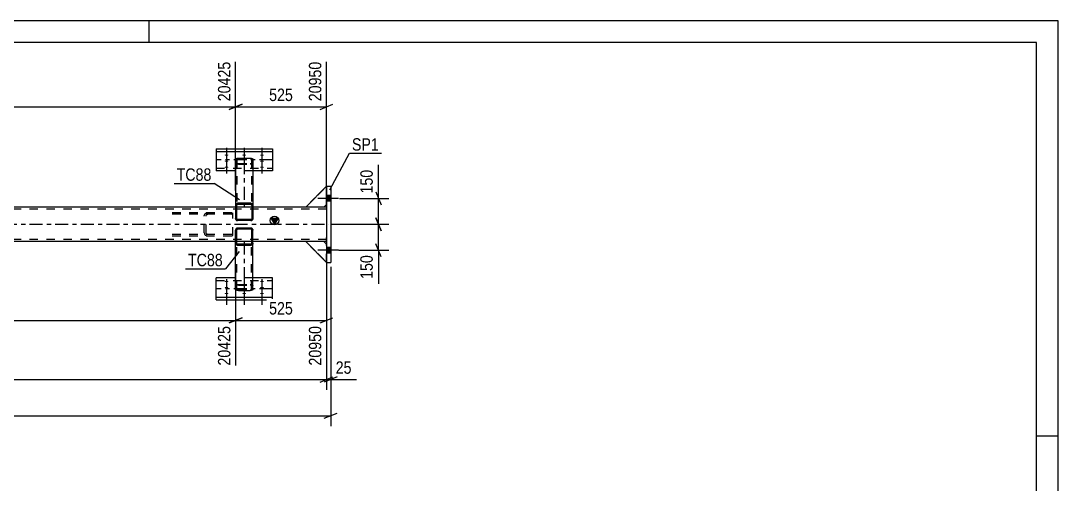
# Model space of a CAD drawing. Header units: millimetres. Extents: x -178 to 1011, y -683 to 158.
# Drawn here: x 771.4 to 1011, y 50.9 to 157.9 of the extents above; entities that cross this region are included whole.
import ezdxf

# ---------------------------------------------------------------- set-up
doc = ezdxf.new("R2010")
doc.units = ezdxf.units.MM
doc.linetypes.add('DXK_LINE_DOT2', pattern=[3.9198, 1.9599, -1.9599])
doc.linetypes.add('DXK_LINE_DOT3', pattern=[5.9187, 2.979, -0.9799, 0.9799, -0.9799])
doc.styles.add('Arial Narrow', font='ARIALN.TTF', dxfattribs={"height": 0.2})

# ---------------------------------------------------------------- blocks, each defined once
blk = doc.blocks.new('Unknown-389678143-1162')
at = {"color": 5, "linetype": 'Continuous'}
for p, q in [((1011.04, 157.93), (-177.96, 157.93)), ((801.04, 152.93), (801.04, 157.93)), ((1011.04, -683.07), (1011.04, 157.93)), ((1006.04, 152.93), (-172.96, 152.93)), ((1006.04, -678.07), (1006.04, 152.93)), ((1011.04, 61.93), (1006.04, 61.93))]:
    blk.add_line(p, q, dxfattribs=at)
blk = doc.blocks.new('Bolt-389678143-3805 - 3668')
at = {"linetype": 'Continuous'}
for points in [[(818.93, 127.04), (819.02, 127.04), (819.11, 127.03), (819.19, 127.01), (819.25, 126.99), (819.31, 126.97), (819.35, 126.94), (819.36, 126.91), (819.36, 126.88), (819.35, 126.85), (819.31, 126.82), (819.25, 126.79), (819.19, 126.77), (819.11, 126.76), (819.02, 126.75), (818.93, 126.74), (818.84, 126.75), (818.75, 126.76), (818.67, 126.77), (818.6, 126.79), (818.55, 126.82), (818.51, 126.85), (818.49, 126.88), (818.49, 126.91), (818.51, 126.94), (818.55, 126.97), (818.6, 126.99), (818.67, 127.01), (818.75, 127.03), (818.84, 127.04)], [(823.03, 127.04), (823.12, 127.04), (823.21, 127.03), (823.29, 127.01), (823.35, 126.99), (823.41, 126.97), (823.45, 126.94), (823.46, 126.91), (823.46, 126.88), (823.45, 126.85), (823.41, 126.82), (823.35, 126.79), (823.29, 126.77), (823.21, 126.76), (823.12, 126.75), (823.03, 126.74), (822.94, 126.75), (822.85, 126.76), (822.77, 126.77), (822.7, 126.79), (822.65, 126.82), (822.61, 126.85), (822.59, 126.88), (822.59, 126.91), (822.61, 126.94), (822.65, 126.97), (822.7, 126.99), (822.77, 127.01), (822.85, 127.03), (822.94, 127.04)], [(827.13, 127.04), (827.22, 127.04), (827.31, 127.03), (827.39, 127.01), (827.45, 126.99), (827.51, 126.97), (827.55, 126.94), (827.56, 126.91), (827.56, 126.88), (827.55, 126.85), (827.51, 126.82), (827.45, 126.79), (827.39, 126.77), (827.31, 126.76), (827.22, 126.75), (827.13, 126.74), (827.04, 126.75), (826.95, 126.76), (826.87, 126.77), (826.8, 126.79), (826.75, 126.82), (826.71, 126.85), (826.69, 126.88), (826.69, 126.91), (826.71, 126.94), (826.75, 126.97), (826.8, 126.99), (826.87, 127.01), (826.95, 127.03), (827.04, 127.04)], [(818.93, 125.64), (819.02, 125.64), (819.11, 125.63), (819.19, 125.61), (819.25, 125.59), (819.31, 125.57), (819.35, 125.54), (819.36, 125.51), (819.36, 125.48), (819.35, 125.44), (819.31, 125.42), (819.25, 125.39), (819.19, 125.37), (819.11, 125.35), (819.02, 125.34), (818.93, 125.34), (818.84, 125.34), (818.75, 125.35), (818.67, 125.37), (818.6, 125.39), (818.55, 125.42), (818.51, 125.44), (818.49, 125.48), (818.49, 125.51), (818.51, 125.54), (818.55, 125.57), (818.6, 125.59), (818.67, 125.61), (818.75, 125.63), (818.84, 125.64)], [(827.13, 125.64), (827.22, 125.64), (827.31, 125.63), (827.39, 125.61), (827.45, 125.59), (827.51, 125.57), (827.55, 125.54), (827.56, 125.51), (827.56, 125.48), (827.55, 125.44), (827.51, 125.42), (827.45, 125.39), (827.39, 125.37), (827.31, 125.35), (827.22, 125.34), (827.13, 125.34), (827.04, 125.34), (826.95, 125.35), (826.87, 125.37), (826.8, 125.39), (826.75, 125.42), (826.71, 125.44), (826.69, 125.48), (826.69, 125.51), (826.71, 125.54), (826.75, 125.57), (826.8, 125.59), (826.87, 125.61), (826.95, 125.63), (827.04, 125.64)], [(818.93, 124.24), (819.02, 124.24), (819.11, 124.23), (819.19, 124.21), (819.25, 124.19), (819.31, 124.16), (819.35, 124.14), (819.36, 124.1), (819.36, 124.07), (819.35, 124.04), (819.31, 124.01), (819.25, 123.99), (819.19, 123.97), (819.11, 123.95), (819.02, 123.94), (818.93, 123.94), (818.84, 123.94), (818.75, 123.95), (818.67, 123.97), (818.6, 123.99), (818.55, 124.01), (818.51, 124.04), (818.49, 124.07), (818.49, 124.1), (818.51, 124.14), (818.55, 124.16), (818.6, 124.19), (818.67, 124.21), (818.75, 124.23), (818.84, 124.24)], [(827.13, 124.24), (827.22, 124.24), (827.31, 124.23), (827.39, 124.21), (827.45, 124.19), (827.51, 124.16), (827.55, 124.14), (827.56, 124.1), (827.56, 124.07), (827.55, 124.04), (827.51, 124.01), (827.45, 123.99), (827.39, 123.97), (827.31, 123.95), (827.22, 123.94), (827.13, 123.94), (827.04, 123.94), (826.95, 123.95), (826.87, 123.97), (826.8, 123.99), (826.75, 124.01), (826.71, 124.04), (826.69, 124.07), (826.69, 124.1), (826.71, 124.14), (826.75, 124.16), (826.8, 124.19), (826.87, 124.21), (826.95, 124.23), (827.04, 124.24)]]:
    blk.add_hatch(color=1, dxfattribs=at).paths.add_polyline_path(points)
at = {"color": 1, "linetype": 'Continuous'}
for p, q in [((818.93, 128.58), (818.93, 125.46)), ((818.93, 127.18), (818.93, 124.06)), ((823.03, 128.58), (823.03, 125.46)), ((827.13, 128.58), (827.13, 125.46)), ((827.13, 127.18), (827.13, 124.06)), ((818.93, 125.78), (818.93, 122.66)), ((827.13, 125.78), (827.13, 122.66))]:
    blk.add_line(p, q, dxfattribs=at)
at = {"color": 1, "linetype": 'DXK_LINE_DOT2'}
blk.add_line((823.03, 125.78), (823.03, 122.66), dxfattribs=at)
blk = doc.blocks.new('Part-389678143-3697 - 3668')
at = {"color": 7, "linetype": 'DXK_LINE_DOT2'}
for p, q in [((841.43, 106.9), (837.23, 106.9)), ((837.23, 106.9), (842.03, 102.1)), ((842.03, 106.3), (841.43, 106.9)), ((842.03, 102.1), (842.03, 106.3))]:
    blk.add_line(p, q, dxfattribs=at)
at = {"color": 7, "linetype": 'DXK_LINE_DOT3'}
for p, q in [((842.03, 106.9), (837.23, 106.9)), ((837.23, 106.9), (842.03, 102.1))]:
    blk.add_line(p, q, dxfattribs=at)
blk = doc.blocks.new('Part-389678143-3700 - 3668')
at = {"color": 2, "linetype": 'Continuous'}
for p, q in [((841.43, 106.9), (837.23, 106.9)), ((837.23, 106.9), (842.03, 102.1)), ((842.03, 106.3), (841.43, 106.9))]:
    blk.add_line(p, q, dxfattribs=at)
at = {"color": 7, "linetype": 'DXK_LINE_DOT3'}
for p, q in [((842.03, 106.9), (837.23, 106.9)), ((837.23, 106.9), (842.03, 102.1))]:
    blk.add_line(p, q, dxfattribs=at)
at = {"color": 7, "linetype": 'DXK_LINE_DOT2'}
blk.add_line((842.03, 102.1), (842.03, 106.3), dxfattribs=at)
blk = doc.blocks.new('Part-389678143-3756 - 3668')
at = {"color": 2, "linetype": 'Continuous'}
for p, q in [((816.53, 128.32), (829.53, 128.32)), ((816.53, 128.32), (816.53, 123.27)), ((816.53, 127.71), (829.53, 127.71)), ((829.53, 128.32), (829.53, 123.27)), ((821.03, 123.27), (816.53, 123.27)), ((829.53, 123.27), (825.03, 123.27))]:
    blk.add_line(p, q, dxfattribs=at)
at = {"color": 7, "linetype": 'DXK_LINE_DOT3'}
blk.add_line((829.53, 125.79), (816.53, 125.79), dxfattribs=at)
at = {"color": 7, "linetype": 'DXK_LINE_DOT2'}
for p, q in [((816.53, 123.87), (829.53, 123.87)), ((825.03, 123.27), (821.03, 123.27))]:
    blk.add_line(p, q, dxfattribs=at)
blk = doc.blocks.new('Part-389678143-3703 - 3668')
at = {"color": 7, "linetype": 'DXK_LINE_DOT2'}
for p, q in [((841.43, 106.9), (837.23, 106.9)), ((837.23, 106.9), (842.03, 102.1)), ((842.03, 106.3), (841.43, 106.9)), ((842.03, 102.1), (842.03, 106.3))]:
    blk.add_line(p, q, dxfattribs=at)
at = {"color": 7, "linetype": 'DXK_LINE_DOT3'}
for p, q in [((842.03, 106.9), (837.23, 106.9)), ((837.23, 106.9), (842.03, 102.1))]:
    blk.add_line(p, q, dxfattribs=at)
blk = doc.blocks.new('Part-389678143-3706 - 3668')
at = {"color": 7, "linetype": 'DXK_LINE_DOT2'}
for p, q in [((837.23, 114.9), (842.03, 119.7)), ((842.03, 119.7), (842.03, 115.5)), ((842.03, 115.5), (841.43, 114.9)), ((841.43, 114.9), (837.23, 114.9))]:
    blk.add_line(p, q, dxfattribs=at)
at = {"color": 7, "linetype": 'DXK_LINE_DOT3'}
for p, q in [((837.23, 114.9), (842.03, 119.7)), ((842.03, 114.9), (837.23, 114.9))]:
    blk.add_line(p, q, dxfattribs=at)
blk = doc.blocks.new('Part-389678143-3709 - 3668')
at = {"color": 2, "linetype": 'Continuous'}
for p, q in [((837.23, 114.9), (842.03, 119.7)), ((842.03, 115.5), (841.43, 114.9)), ((841.43, 114.9), (837.23, 114.9))]:
    blk.add_line(p, q, dxfattribs=at)
at = {"color": 7, "linetype": 'DXK_LINE_DOT3'}
for p, q in [((837.23, 114.9), (842.03, 119.7)), ((842.03, 114.9), (837.23, 114.9))]:
    blk.add_line(p, q, dxfattribs=at)
at = {"color": 7, "linetype": 'DXK_LINE_DOT2'}
blk.add_line((842.03, 115.5), (842.03, 119.7), dxfattribs=at)
blk = doc.blocks.new('Part-389678143-3732 - 3668')
at = {"color": 7, "linetype": 'DXK_LINE_DOT2'}
for p, q in [((837.23, 114.9), (842.03, 119.7)), ((842.03, 119.7), (842.03, 115.5)), ((842.03, 115.5), (841.43, 114.9)), ((841.43, 114.9), (837.23, 114.9))]:
    blk.add_line(p, q, dxfattribs=at)
at = {"color": 7, "linetype": 'DXK_LINE_DOT3'}
for p, q in [((837.23, 114.9), (842.03, 119.7)), ((842.03, 114.9), (837.23, 114.9))]:
    blk.add_line(p, q, dxfattribs=at)
blk = doc.blocks.new('Part-389678143-41331 - 3668')
at = {"color": 2, "linetype": 'Continuous'}
for p, q in [((821.06, 109.74), (821.03, 109.56)), ((821.03, 106.52), (821.03, 109.56)), ((821.17, 109.9), (821.06, 109.74)), ((821.32, 110), (821.17, 109.9)), ((821.29, 109.65), (821.27, 109.56)), ((821.27, 109.56), (821.27, 106.52)), ((821.34, 109.73), (821.29, 109.65)), ((821.51, 110.04), (821.32, 110)), ((821.42, 109.78), (821.34, 109.73)), ((821.51, 109.8), (821.42, 109.78)), ((824.55, 110.04), (821.51, 110.04)), ((824.55, 109.8), (821.51, 109.8)), ((824.73, 110), (824.55, 110.04)), ((824.64, 109.78), (824.55, 109.8)), ((824.72, 109.73), (824.64, 109.78)), ((824.77, 109.65), (824.72, 109.73)), ((824.89, 109.9), (824.73, 110)), ((824.79, 109.56), (824.77, 109.65)), ((824.79, 106.52), (824.79, 109.56)), ((824.99, 109.74), (824.89, 109.9)), ((825.03, 109.56), (824.99, 109.74)), ((825.03, 106.52), (825.03, 109.56)), ((821.06, 106.34), (821.03, 106.52)), ((821.17, 106.18), (821.06, 106.34)), ((821.32, 106.08), (821.17, 106.18)), ((821.27, 106.52), (821.29, 106.43)), ((821.29, 106.43), (821.34, 106.35)), ((821.51, 106.04), (821.32, 106.08)), ((821.34, 106.35), (821.42, 106.3)), ((821.42, 106.3), (821.51, 106.28)), ((824.55, 106.28), (821.51, 106.28)), ((824.55, 106.04), (821.51, 106.04)), ((824.55, 106.28), (824.64, 106.3)), ((824.73, 106.08), (824.55, 106.04)), ((824.64, 106.3), (824.72, 106.35)), ((824.72, 106.35), (824.77, 106.43)), ((824.89, 106.18), (824.73, 106.08)), ((824.77, 106.43), (824.79, 106.52)), ((824.99, 106.34), (824.89, 106.18)), ((825.03, 106.52), (824.99, 106.34))]:
    blk.add_line(p, q, dxfattribs=at)
at = {"color": 7, "linetype": 'DXK_LINE_DOT2'}
for p, q in [((821.03, 109.56), (821.06, 109.74)), ((821.32, 110), (821.51, 110.04)), ((824.55, 110.04), (824.73, 110)), ((824.99, 109.74), (825.03, 109.56)), ((821.27, 106.9), (821.03, 106.9)), ((825.03, 106.9), (824.79, 106.9))]:
    blk.add_line(p, q, dxfattribs=at)
for centre, start, end in [((821.51, 109.56), 112.5, 157.5), ((824.55, 109.56), 22.5, 67.5)]:
    blk.add_arc(centre, 0.48, start, end, dxfattribs=at)
blk = doc.blocks.new('Part-389678143-3887 - 3668')
at = {"color": 2, "linetype": 'Continuous'}
for p, q in [((842.03, 119.7), (842.03, 102.1)), ((842.03, 119.7), (843.03, 119.7)), ((843.03, 119.7), (843.03, 102.1)), ((842.03, 102.1), (843.03, 102.1))]:
    blk.add_line(p, q, dxfattribs=at)
at = {"color": 7, "linetype": 'DXK_LINE_DOT3'}
blk.add_line((842.53, 110.9), (842.53, 110.9), dxfattribs=at)
blk = doc.blocks.new('Bolt-389678143-3838 - 3668')
at = {"linetype": 'Continuous'}
for points in [[(842.03, 117.56), (842.03, 116.24), (843.03, 116.24), (843.03, 117.56)], [(842.03, 117.56), (842.03, 116.24), (843.03, 116.24), (843.03, 117.56)], [(842.03, 105.56), (842.03, 104.24), (843.03, 104.24), (843.03, 105.56)], [(842.03, 105.56), (842.03, 104.24), (843.03, 104.24), (843.03, 105.56)]]:
    blk.add_hatch(color=1, dxfattribs=at).paths.add_polyline_path(points)
at = {"color": 1, "linetype": 'Continuous'}
for p, q in [((843.03, 117.56), (842.03, 117.56)), ((843.03, 117.56), (842.03, 117.56)), ((844.79, 116.9), (840.03, 116.9)), ((844.79, 116.9), (840.03, 116.9)), ((843.03, 116.24), (842.03, 116.24)), ((843.03, 116.24), (842.03, 116.24)), ((843.03, 105.56), (842.03, 105.56)), ((843.03, 105.56), (842.03, 105.56)), ((844.79, 104.9), (840.03, 104.9)), ((844.79, 104.9), (840.03, 104.9)), ((843.03, 104.24), (842.03, 104.24)), ((843.03, 104.24), (842.03, 104.24))]:
    blk.add_line(p, q, dxfattribs=at)
blk = doc.blocks.new('Part-389678143-3861 - 3668')
at = {"color": 2, "linetype": 'Continuous'}
for p, q in [((821.03, 125.96), (821.08, 126.04)), ((821.03, 125.96), (821.03, 115.27)), ((821.08, 126.04), (821.21, 126.11)), ((821.21, 126.11), (821.42, 126.16)), ((821.42, 126.16), (821.67, 126.17)), ((821.67, 126.17), (824.39, 126.17)), ((824.39, 126.17), (824.63, 126.16)), ((824.63, 126.16), (824.84, 126.11)), ((824.84, 126.11), (824.98, 126.04)), ((824.98, 126.04), (825.03, 125.96)), ((825.03, 125.96), (825.03, 115.27)), ((824.79, 114.9), (821.27, 114.9))]:
    blk.add_line(p, q, dxfattribs=at)
at = {"color": 7, "linetype": 'DXK_LINE_DOT2'}
for p, q in [((821.08, 124.94), (821.03, 125.03)), ((821.21, 124.87), (821.08, 124.94)), ((821.42, 124.82), (821.21, 124.87)), ((821.37, 126), (821.35, 125.96)), ((821.35, 125.96), (821.35, 114.9)), ((821.35, 125.03), (821.37, 124.98)), ((821.44, 126.03), (821.37, 126)), ((821.37, 124.98), (821.44, 124.95)), ((821.67, 124.81), (821.42, 124.82)), ((821.54, 126.06), (821.44, 126.03)), ((821.44, 124.95), (821.54, 124.92)), ((821.67, 126.07), (821.54, 126.06)), ((821.54, 124.92), (821.67, 124.92)), ((821.67, 126.07), (824.39, 126.07)), ((821.67, 124.92), (824.39, 124.92)), ((821.67, 124.81), (824.39, 124.81)), ((824.51, 126.06), (824.39, 126.07)), ((824.39, 124.92), (824.51, 124.92)), ((824.63, 124.82), (824.39, 124.81)), ((824.61, 126.03), (824.51, 126.06)), ((824.51, 124.92), (824.61, 124.95)), ((824.68, 126), (824.61, 126.03)), ((824.61, 124.95), (824.63, 124.96)), ((824.63, 124.96), (824.68, 124.98)), ((824.84, 124.87), (824.63, 124.82)), ((824.71, 125.96), (824.68, 126)), ((824.68, 124.98), (824.71, 125.03)), ((824.71, 125.96), (824.71, 114.9)), ((824.98, 124.94), (824.84, 124.87)), ((825.03, 125.03), (824.98, 124.94)), ((821.03, 115.27), (821.03, 114.9)), ((825.03, 114.9), (825.03, 115.27)), ((821.27, 114.9), (821.03, 114.9)), ((824.79, 114.9), (825.03, 114.9))]:
    blk.add_line(p, q, dxfattribs=at)
at = {"color": 7, "linetype": 'DXK_LINE_DOT3'}
blk.add_line((823.03, 125.49), (823.03, 114.9), dxfattribs=at)
blk = doc.blocks.new('Part-389678143-3890 - 3668')
at = {"color": 7, "linetype": 'DXK_LINE_DOT2'}
for p, q in [((820.13, 113.54), (806.4, 113.54)), ((820.13, 113.22), (806.4, 113.22)), ((813.83, 113.14), (813.76, 112.9)), ((813.76, 108.9), (813.76, 112.9)), ((814.2, 112.9), (814.23, 113.02)), ((814.2, 108.9), (814.2, 112.9)), ((814.64, 113.54), (814.3, 113.49)), ((814.47, 113.19), (814.64, 113.22)), ((820.13, 113.54), (820.39, 113.5)), ((820.13, 113.22), (820.3, 113.19)), ((820.3, 113.19), (820.39, 113.15)), ((820.39, 108.3), (820.39, 113.5)), ((820.13, 108.58), (806.4, 108.58)), ((806.4, 108.26), (820.13, 108.26)), ((813.76, 108.9), (813.83, 108.65)), ((814.23, 108.78), (814.2, 108.9)), ((814.3, 108.31), (814.64, 108.26)), ((814.64, 108.58), (814.47, 108.6)), ((820.3, 108.6), (820.13, 108.58)), ((820.13, 108.26), (820.39, 108.3)), ((820.39, 108.65), (820.3, 108.6))]:
    blk.add_line(p, q, dxfattribs=at)
at = {"color": 7, "linetype": 'DXK_LINE_DOT3'}
blk.add_line((809.15, 110.9), (817.39, 110.9), dxfattribs=at)
at = {"color": 7, "linetype": 'DXK_LINE_DOT2'}
for centre, radius, start, end in [((814.51, 112.71), 0.802, 104.5547, 147.5896), ((814.57, 112.81), 0.401, 104.5547, 147.5896), ((814.51, 109.08), 0.802, 212.4104, 255.4453), ((814.57, 108.99), 0.401, 212.4104, 255.4453)]:
    blk.add_arc(centre, radius, start, end, dxfattribs=at)
blk = doc.blocks.new('Part-389678143-3911 - 3668')
at = {"color": 7, "linetype": 'DXK_LINE_DOT2'}
for p, q in [((821.03, 106.52), (821.03, 106.9)), ((821.27, 106.9), (821.03, 106.9)), ((821.35, 95.84), (821.35, 106.9)), ((821.35, 106.9), (821.37, 106.9)), ((824.71, 95.84), (824.71, 106.9)), ((825.03, 106.9), (824.71, 106.9)), ((825.03, 106.52), (825.03, 106.9)), ((821.03, 96.77), (821.08, 96.86)), ((821.08, 96.86), (821.21, 96.93)), ((821.21, 96.93), (821.42, 96.97)), ((821.37, 96.81), (821.35, 96.77)), ((821.44, 96.85), (821.37, 96.81)), ((821.42, 96.97), (821.67, 96.99)), ((821.54, 96.87), (821.44, 96.85)), ((821.67, 96.88), (821.54, 96.87)), ((821.67, 96.99), (824.39, 96.99)), ((821.67, 96.88), (824.39, 96.88)), ((824.39, 96.99), (824.63, 96.97)), ((824.51, 96.87), (824.39, 96.88)), ((824.61, 96.85), (824.51, 96.87)), ((824.61, 96.85), (824.63, 96.84)), ((824.63, 96.97), (824.84, 96.93)), ((824.63, 96.84), (824.68, 96.81)), ((824.71, 96.77), (824.68, 96.81)), ((824.84, 96.93), (824.98, 96.86)), ((824.98, 96.86), (825.03, 96.77)), ((821.35, 95.84), (821.37, 95.8)), ((821.37, 95.8), (821.44, 95.76)), ((821.44, 95.76), (821.54, 95.74)), ((821.54, 95.74), (821.67, 95.73)), ((821.67, 95.73), (824.39, 95.73)), ((824.39, 95.73), (824.51, 95.74)), ((824.51, 95.74), (824.61, 95.76)), ((824.61, 95.76), (824.68, 95.8)), ((824.68, 95.8), (824.71, 95.84))]:
    blk.add_line(p, q, dxfattribs=at)
at = {"color": 2, "linetype": 'Continuous'}
for p, q in [((821.03, 95.84), (821.03, 106.52)), ((824.79, 106.9), (821.27, 106.9)), ((825.03, 95.84), (825.03, 106.52)), ((821.08, 95.76), (821.03, 95.84)), ((821.21, 95.69), (821.08, 95.76)), ((821.42, 95.64), (821.21, 95.69)), ((821.67, 95.62), (821.42, 95.64)), ((821.67, 95.62), (824.39, 95.62)), ((824.63, 95.64), (824.39, 95.62)), ((824.84, 95.69), (824.63, 95.64)), ((824.98, 95.76), (824.84, 95.69)), ((825.03, 95.84), (824.98, 95.76))]:
    blk.add_line(p, q, dxfattribs=at)
at = {"color": 7, "linetype": 'DXK_LINE_DOT3'}
blk.add_line((823.03, 106.9), (823.03, 96.31), dxfattribs=at)
blk = doc.blocks.new('Part-389678143-3976 - 3668')
at = {"linetype": 'Continuous'}
blk.add_hatch(color=2, dxfattribs=at).paths.add_polyline_path([(830.03, 110.9), (829.23, 112.3), (830.83, 112.3)])
at = {"color": 7, "linetype": 'DXK_LINE_DOT2'}
for p, q in [((842.03, 114.42), (4.03, 114.42)), ((825.03, 114.9), (821.03, 114.9)), ((841.43, 114.9), (837.23, 114.9)), ((842.03, 114.9), (842.03, 113.94)), ((842.03, 114.9), (842.03, 114.62)), ((842.03, 106.9), (842.03, 107.86)), ((842.03, 107.38), (4.03, 107.38)), ((825.03, 106.9), (821.03, 106.9)), ((841.43, 106.9), (837.23, 106.9))]:
    blk.add_line(p, q, dxfattribs=at)
at = {"color": 2, "linetype": 'Continuous'}
for p, q in [((821.03, 114.9), (645.03, 114.9)), ((837.23, 114.9), (825.03, 114.9)), ((842.03, 114.9), (841.43, 114.9)), ((842.03, 113.94), (842.03, 107.86)), ((830.03, 110.9), (829.23, 112.3)), ((829.23, 112.3), (830.83, 112.3)), ((830.83, 112.3), (830.03, 110.9)), ((821.03, 106.9), (645.03, 106.9)), ((837.23, 106.9), (825.03, 106.9)), ((842.03, 106.9), (841.43, 106.9))]:
    blk.add_line(p, q, dxfattribs=at)
at = {"color": 7, "linetype": 'DXK_LINE_DOT3'}
blk.add_line((4.03, 110.9), (842.03, 110.9), dxfattribs=at)
at = {"color": 2, "linetype": 'Continuous'}
blk.add_circle((830.03, 111.8), 1, dxfattribs=at)
blk = doc.blocks.new('Part-389678143-4015 - 3668')
at = {"color": 2, "linetype": 'Continuous'}
for p, q in [((816.53, 93.48), (816.53, 98.53)), ((821.03, 98.53), (816.53, 98.53)), ((829.53, 98.53), (825.03, 98.53)), ((829.53, 93.48), (829.53, 98.53)), ((816.53, 94.08), (829.53, 94.08)), ((816.53, 93.48), (829.53, 93.48))]:
    blk.add_line(p, q, dxfattribs=at)
at = {"color": 7, "linetype": 'DXK_LINE_DOT2'}
for p, q in [((825.03, 98.53), (821.03, 98.53)), ((816.53, 97.93), (829.53, 97.93))]:
    blk.add_line(p, q, dxfattribs=at)
at = {"color": 7, "linetype": 'DXK_LINE_DOT3'}
blk.add_line((829.53, 96.01), (816.53, 96.01), dxfattribs=at)
blk = doc.blocks.new('Bolt-389678143-4016 - 3668')
at = {"linetype": 'Continuous'}
for points in [[(818.93, 97.56), (818.84, 97.56), (818.75, 97.57), (818.67, 97.59), (818.6, 97.61), (818.55, 97.63), (818.51, 97.66), (818.49, 97.69), (818.49, 97.72), (818.51, 97.76), (818.55, 97.78), (818.6, 97.81), (818.67, 97.83), (818.75, 97.85), (818.84, 97.86), (818.93, 97.86), (819.02, 97.86), (819.11, 97.85), (819.19, 97.83), (819.25, 97.81), (819.31, 97.78), (819.35, 97.76), (819.36, 97.72), (819.36, 97.69), (819.35, 97.66), (819.31, 97.63), (819.25, 97.61), (819.19, 97.59), (819.11, 97.57), (819.02, 97.56)], [(818.93, 96.16), (818.84, 96.16), (818.75, 96.17), (818.67, 96.18), (818.6, 96.21), (818.55, 96.23), (818.51, 96.26), (818.49, 96.29), (818.49, 96.32), (818.51, 96.35), (818.55, 96.38), (818.6, 96.41), (818.67, 96.43), (818.75, 96.44), (818.84, 96.45), (818.93, 96.46), (819.02, 96.45), (819.11, 96.44), (819.19, 96.43), (819.25, 96.41), (819.31, 96.38), (819.35, 96.35), (819.36, 96.32), (819.36, 96.29), (819.35, 96.26), (819.31, 96.23), (819.25, 96.21), (819.19, 96.18), (819.11, 96.17), (819.02, 96.16)], [(827.13, 97.56), (827.04, 97.56), (826.95, 97.57), (826.87, 97.59), (826.8, 97.61), (826.75, 97.63), (826.71, 97.66), (826.69, 97.69), (826.69, 97.72), (826.71, 97.76), (826.75, 97.78), (826.8, 97.81), (826.87, 97.83), (826.95, 97.85), (827.04, 97.86), (827.13, 97.86), (827.22, 97.86), (827.31, 97.85), (827.39, 97.83), (827.45, 97.81), (827.51, 97.78), (827.55, 97.76), (827.56, 97.72), (827.56, 97.69), (827.55, 97.66), (827.51, 97.63), (827.45, 97.61), (827.39, 97.59), (827.31, 97.57), (827.22, 97.56)], [(827.13, 96.16), (827.04, 96.16), (826.95, 96.17), (826.87, 96.18), (826.8, 96.21), (826.75, 96.23), (826.71, 96.26), (826.69, 96.29), (826.69, 96.32), (826.71, 96.35), (826.75, 96.38), (826.8, 96.41), (826.87, 96.43), (826.95, 96.44), (827.04, 96.45), (827.13, 96.46), (827.22, 96.45), (827.31, 96.44), (827.39, 96.43), (827.45, 96.41), (827.51, 96.38), (827.55, 96.35), (827.56, 96.32), (827.56, 96.29), (827.55, 96.26), (827.51, 96.23), (827.45, 96.21), (827.39, 96.18), (827.31, 96.17), (827.22, 96.16)], [(818.93, 94.75), (818.84, 94.76), (818.75, 94.77), (818.67, 94.78), (818.6, 94.8), (818.55, 94.83), (818.51, 94.86), (818.49, 94.89), (818.49, 94.92), (818.51, 94.95), (818.55, 94.98), (818.6, 95), (818.67, 95.03), (818.75, 95.04), (818.84, 95.05), (818.93, 95.05), (819.02, 95.05), (819.11, 95.04), (819.19, 95.03), (819.25, 95), (819.31, 94.98), (819.35, 94.95), (819.36, 94.92), (819.36, 94.89), (819.35, 94.86), (819.31, 94.83), (819.25, 94.8), (819.19, 94.78), (819.11, 94.77), (819.02, 94.76)], [(823.03, 94.75), (822.94, 94.76), (822.85, 94.77), (822.77, 94.78), (822.7, 94.8), (822.65, 94.83), (822.61, 94.86), (822.59, 94.89), (822.59, 94.92), (822.61, 94.95), (822.65, 94.98), (822.7, 95), (822.77, 95.03), (822.85, 95.04), (822.94, 95.05), (823.03, 95.05), (823.12, 95.05), (823.21, 95.04), (823.29, 95.03), (823.35, 95), (823.41, 94.98), (823.45, 94.95), (823.46, 94.92), (823.46, 94.89), (823.45, 94.86), (823.41, 94.83), (823.35, 94.8), (823.29, 94.78), (823.21, 94.77), (823.12, 94.76)], [(827.13, 94.75), (827.04, 94.76), (826.95, 94.77), (826.87, 94.78), (826.8, 94.8), (826.75, 94.83), (826.71, 94.86), (826.69, 94.89), (826.69, 94.92), (826.71, 94.95), (826.75, 94.98), (826.8, 95), (826.87, 95.03), (826.95, 95.04), (827.04, 95.05), (827.13, 95.05), (827.22, 95.05), (827.31, 95.04), (827.39, 95.03), (827.45, 95), (827.51, 94.98), (827.55, 94.95), (827.56, 94.92), (827.56, 94.89), (827.55, 94.86), (827.51, 94.83), (827.45, 94.8), (827.39, 94.78), (827.31, 94.77), (827.22, 94.76)]]:
    blk.add_hatch(color=1, dxfattribs=at).paths.add_polyline_path(points)
at = {"color": 1, "linetype": 'Continuous'}
for p, q in [((818.93, 98.2), (818.93, 95.08)), ((818.93, 96.8), (818.93, 93.68)), ((827.13, 98.2), (827.13, 95.08)), ((827.13, 96.8), (827.13, 93.68)), ((818.93, 95.39), (818.93, 92.27)), ((823.03, 95.39), (823.03, 92.27)), ((827.13, 95.39), (827.13, 92.27))]:
    blk.add_line(p, q, dxfattribs=at)
at = {"color": 1, "linetype": 'DXK_LINE_DOT2'}
blk.add_line((823.03, 98.2), (823.03, 95.08), dxfattribs=at)
blk = doc.blocks.new('Part-389678143-41328 - 3668')
at = {"color": 2, "linetype": 'Continuous'}
for p, q in [((821.06, 115.46), (821.03, 115.27)), ((821.03, 115.27), (821.03, 112.23)), ((821.17, 115.61), (821.06, 115.46)), ((821.32, 115.72), (821.17, 115.61)), ((821.27, 115.27), (821.29, 115.37)), ((821.27, 115.27), (821.27, 112.23)), ((821.29, 115.37), (821.34, 115.44)), ((821.51, 115.75), (821.32, 115.72)), ((821.34, 115.44), (821.42, 115.5)), ((821.42, 115.5), (821.51, 115.51)), ((824.55, 115.75), (821.51, 115.75)), ((824.55, 115.51), (821.51, 115.51)), ((824.73, 115.72), (824.55, 115.75)), ((824.55, 115.51), (824.64, 115.5)), ((824.64, 115.5), (824.72, 115.44)), ((824.77, 115.37), (824.72, 115.44)), ((824.89, 115.61), (824.73, 115.72)), ((824.79, 115.27), (824.77, 115.37)), ((824.79, 115.27), (824.79, 112.23)), ((824.89, 115.61), (824.99, 115.46)), ((824.99, 115.46), (825.03, 115.27)), ((825.03, 115.27), (825.03, 112.23)), ((821.03, 112.23), (821.06, 112.05)), ((821.06, 112.05), (821.17, 111.9)), ((821.17, 111.9), (821.32, 111.79)), ((821.27, 112.23), (821.29, 112.14)), ((821.29, 112.14), (821.34, 112.07)), ((821.32, 111.79), (821.51, 111.75)), ((821.42, 112.01), (821.34, 112.07)), ((821.51, 111.99), (821.42, 112.01)), ((824.55, 111.99), (821.51, 111.99)), ((824.55, 111.75), (821.51, 111.75)), ((824.64, 112.01), (824.55, 111.99)), ((824.55, 111.75), (824.73, 111.79)), ((824.72, 112.07), (824.64, 112.01)), ((824.77, 112.14), (824.72, 112.07)), ((824.73, 111.79), (824.89, 111.9)), ((824.79, 112.23), (824.77, 112.14)), ((824.89, 111.9), (824.99, 112.05)), ((824.99, 112.05), (825.03, 112.23))]:
    blk.add_line(p, q, dxfattribs=at)
at = {"color": 7, "linetype": 'DXK_LINE_DOT2'}
for p, q in [((821.27, 114.9), (821.03, 114.9)), ((825.03, 114.9), (824.79, 114.9)), ((821.06, 112.05), (821.03, 112.23)), ((821.51, 111.75), (821.32, 111.79)), ((824.73, 111.79), (824.55, 111.75)), ((825.03, 112.23), (824.99, 112.05))]:
    blk.add_line(p, q, dxfattribs=at)
for centre, start, end in [((821.51, 112.23), 202.5, 247.5), ((824.55, 112.23), 292.5, 337.5)]:
    blk.add_arc(centre, 0.48, start, end, dxfattribs=at)
blk = doc.blocks.new('StraightDimension-389678143-26228 - 3668')
at = {"color": 7, "linetype": 'Continuous'}
for p, q in [((842.03, 105.9), (842.03, 78.27)), ((821.03, 100.65), (821.03, 78.27)), ((822.53, 89.31), (819.53, 88.11)), ((821.03, 88.71), (842.03, 88.71)), ((840.53, 88.11), (843.53, 89.31))]:
    blk.add_line(p, q, dxfattribs=at)
at = {"color": 0}
blk.add_wipeout([(834.87, 89.46), (834.87, 93.66), (828.18, 93.66), (828.18, 89.46)], dxfattribs=at)
at = {"color": 0, "linetype": 'Continuous'}
blk.add_wipeout([(841.43, 88.01), (837.23, 88.01), (837.23, 77.67), (841.43, 77.67)], dxfattribs=at)
at = {"color": 3, "style": 'Arial Narrow'}
blk.add_text('525', height=2.863, dxfattribs=at).set_placement((828.78, 90.06))
at = {"color": 3, "linetype": 'Continuous', "style": 'Arial Narrow'}
blk.add_text('20950', height=2.863, rotation=90.0002, dxfattribs=at).set_placement((840.83, 78.27))
blk = doc.blocks.new('StraightDimension-389678143-4179 - 3668')
at = {"color": 7, "linetype": 'Continuous'}
for p, q in [((842.03, 101.1), (842.03, 72.63)), ((4.03, 75.03), (842.03, 75.03)), ((840.53, 74.43), (843.53, 75.63))]:
    blk.add_line(p, q, dxfattribs=at)
blk = doc.blocks.new('StraightDimension-389678143-4149 - 3668')
at = {"color": 7, "linetype": 'Continuous'}
for p, q in [((843.03, 101.1), (843.03, 64.28)), ((841.53, 66.08), (844.53, 67.28)), ((3.03, 66.68), (843.03, 66.68))]:
    blk.add_line(p, q, dxfattribs=at)
blk = doc.blocks.new('StraightDimension-389678143-4312 - 3668')
at = {"color": 7, "linetype": 'Continuous'}
for p, q in [((641.03, 120.69), (641.03, 148.47)), ((821.03, 118.74), (821.03, 148.47)), ((642.53, 138.63), (639.53, 137.43)), ((641.03, 138.03), (821.03, 138.03)), ((819.53, 137.43), (822.53, 138.63))]:
    blk.add_line(p, q, dxfattribs=at)
at = {"color": 0, "linetype": 'Continuous'}
blk.add_wipeout([(820.43, 149.07), (816.23, 149.07), (816.23, 138.73), (820.43, 138.73)], dxfattribs=at)
at = {"color": 0}
blk.add_wipeout([(735.28, 138.78), (735.28, 142.98), (726.77, 142.98), (726.77, 138.78)], dxfattribs=at)
at = {"color": 3, "linetype": 'Continuous', "style": 'Arial Narrow'}
blk.add_text('20425', height=2.863, rotation=90.0002, dxfattribs=at).set_placement((819.83, 139.33))
at = {"color": 3, "style": 'Arial Narrow'}
blk.add_text('4500', height=2.863, dxfattribs=at).set_placement((727.37, 139.38))
blk = doc.blocks.new('StraightDimension-389678143-4203 - 3668')
at = {"color": 7, "linetype": 'Continuous'}
for p, q in [((842.03, 101.1), (842.03, 72.63)), ((843.03, 101.1), (843.03, 72.63)), ((840.53, 74.43), (843.53, 75.63)), ((844.53, 75.63), (841.53, 74.43)), ((842.03, 75.03), (843.03, 75.03))]:
    blk.add_line(p, q, dxfattribs=at)
at = {"color": 0}
blk.add_wipeout([(848.41, 75.78), (848.41, 79.98), (843.55, 79.98), (843.55, 75.78)], dxfattribs=at)
at = {"color": 7, "linetype": 'Continuous'}
blk.add_line((843.03, 75.03), (848.93, 75.03), dxfattribs=at)
blk.add_line((843.03, 75.03), (848.93, 75.03), dxfattribs=at)
at = {"color": 3, "style": 'Arial Narrow'}
blk.add_text('25', height=2.863, dxfattribs=at).set_placement((844.15, 76.38))
blk = doc.blocks.new('StraightDimension-389678143-4269 - 3668')
at = {"color": 7, "linetype": 'Continuous'}
for p, q in [((821.03, 118.74), (821.03, 148.47)), ((842.03, 115.9), (842.03, 148.47)), ((822.53, 138.63), (819.53, 137.43)), ((821.03, 138.03), (842.03, 138.03)), ((840.53, 137.43), (843.53, 138.63))]:
    blk.add_line(p, q, dxfattribs=at)
at = {"color": 0, "linetype": 'Continuous'}
blk.add_wipeout([(841.43, 149.07), (837.23, 149.07), (837.23, 138.73), (841.43, 138.73)], dxfattribs=at)
at = {"color": 0}
blk.add_wipeout([(834.87, 138.78), (834.87, 142.98), (828.18, 142.98), (828.18, 138.78)], dxfattribs=at)
at = {"color": 3, "linetype": 'Continuous', "style": 'Arial Narrow'}
blk.add_text('20950', height=2.863, rotation=90.0002, dxfattribs=at).set_placement((840.83, 139.33))
at = {"color": 3, "style": 'Arial Narrow'}
blk.add_text('525', height=2.863, dxfattribs=at).set_placement((828.78, 139.38))
blk = doc.blocks.new('StraightDimension-389678143-26229 - 3668')
at = {"color": 7, "linetype": 'Continuous'}
for p, q in [((641.03, 100.65), (641.03, 78.27)), ((821.03, 100.65), (821.03, 78.27)), ((642.53, 89.31), (639.53, 88.11)), ((641.03, 88.71), (821.03, 88.71)), ((819.53, 88.11), (822.53, 89.31))]:
    blk.add_line(p, q, dxfattribs=at)
at = {"color": 0}
blk.add_wipeout([(735.28, 89.46), (735.28, 93.66), (726.77, 93.66), (726.77, 89.46)], dxfattribs=at)
at = {"color": 0, "linetype": 'Continuous'}
blk.add_wipeout([(820.43, 88.01), (816.23, 88.01), (816.23, 77.67), (820.43, 77.67)], dxfattribs=at)
at = {"color": 3, "style": 'Arial Narrow'}
blk.add_text('4500', height=2.863, dxfattribs=at).set_placement((727.37, 90.06))
at = {"color": 3, "linetype": 'Continuous', "style": 'Arial Narrow'}
blk.add_text('20425', height=2.863, rotation=90.0002, dxfattribs=at).set_placement((819.83, 78.27))
blk = doc.blocks.new('StraightDimension-389678143-45327 - 3668')
at = {"color": 7, "linetype": 'Continuous'}
for p, q in [((853.46, 118.4), (854.66, 115.4)), ((845.06, 116.9), (856.46, 116.9)), ((854.06, 110.9), (854.06, 116.9)), ((843.03, 110.9), (856.46, 110.9)), ((854.66, 109.4), (853.46, 112.4))]:
    blk.add_line(p, q, dxfattribs=at)
at = {"color": 0}
blk.add_wipeout([(853.31, 124.11), (849.11, 124.11), (849.11, 117.42), (853.31, 117.42)], dxfattribs=at)
at = {"color": 7, "linetype": 'Continuous'}
blk.add_line((854.06, 116.9), (854.06, 124.63), dxfattribs=at)
blk.add_line((854.06, 116.9), (854.06, 124.63), dxfattribs=at)
at = {"color": 3, "style": 'Arial Narrow'}
blk.add_text('150', height=2.863, rotation=90.0002, dxfattribs=at).set_placement((852.71, 118.02))
blk = doc.blocks.new('StraightDimension-389678143-45328 - 3668')
at = {"color": 7, "linetype": 'Continuous'}
for p, q in [((843.03, 110.9), (856.46, 110.9)), ((853.46, 112.4), (854.66, 109.4)), ((854.06, 104.9), (854.06, 110.9)), ((854.66, 103.4), (853.46, 106.4)), ((844.86, 104.9), (856.46, 104.9))]:
    blk.add_line(p, q, dxfattribs=at)
at = {"color": 0}
blk.add_wipeout([(853.31, 104.37), (849.11, 104.37), (849.11, 97.69), (853.31, 97.69)], dxfattribs=at)
at = {"color": 7, "linetype": 'Continuous'}
blk.add_line((854.06, 104.9), (854.06, 97.16), dxfattribs=at)
blk.add_line((854.06, 104.9), (854.06, 97.16), dxfattribs=at)
at = {"color": 3, "style": 'Arial Narrow'}
blk.add_text('150', height=2.863, rotation=90.0002, dxfattribs=at).set_placement((852.71, 98.29))
blk = doc.blocks.new('Mark-389678143-3883 - 3668')
at = {"color": 0}
blk.add_wipeout([(854.12, 127.92), (854.12, 130.92), (847.91, 130.92), (847.91, 127.92)], dxfattribs=at)
blk.add_wipeout([(854.12, 127.92), (854.12, 130.92), (847.91, 130.92), (847.91, 127.92)], dxfattribs=at)
at = {"color": 30, "linetype": 'Continuous'}
for p, q in [((842.79, 118.89), (847.31, 127.32)), ((847.31, 127.32), (854.72, 127.32))]:
    blk.add_line(p, q, dxfattribs=at)
at = {"color": 3, "style": 'Arial Narrow'}
blk.add_text('SP1', height=2.863, dxfattribs=at).set_placement((847.91, 127.92))
blk = doc.blocks.new('Mark-389678143-3857 - 3668')
at = {"color": 0}
blk.add_wipeout([(815.46, 120.96), (815.46, 123.96), (807.42, 123.96), (807.42, 120.96)], dxfattribs=at)
blk.add_wipeout([(815.46, 120.96), (815.46, 123.96), (807.42, 123.96), (807.42, 120.96)], dxfattribs=at)
at = {"color": 30, "linetype": 'Continuous'}
for p in [(806.82, 120.36), (821.92, 116.54)]:
    blk.add_line(p, (816.06, 120.36), dxfattribs=at)
at = {"color": 3, "style": 'Arial Narrow'}
blk.add_text('TC88', height=2.863, dxfattribs=at).set_placement((807.42, 120.96))
blk = doc.blocks.new('Mark-389678143-21595 - 3668')
at = {"color": 0}
blk.add_wipeout([(818.08, 101.22), (818.08, 104.22), (810.04, 104.22), (810.04, 101.22)], dxfattribs=at)
blk.add_wipeout([(818.08, 101.22), (818.08, 104.22), (810.04, 104.22), (810.04, 101.22)], dxfattribs=at)
at = {"color": 30, "linetype": 'Continuous'}
for p in [(821.84, 104.63), (809.44, 100.62)]:
    blk.add_line(p, (818.68, 100.62), dxfattribs=at)
at = {"color": 3, "style": 'Arial Narrow'}
blk.add_text('TC88', height=2.863, dxfattribs=at).set_placement((810.04, 101.22))

msp = doc.modelspace()

# ---------------------------------------------------------------- block references
for name in ['Unknown-389678143-1162', 'Part-389678143-3756 - 3668', 'Bolt-389678143-3805 - 3668', 'Part-389678143-3861 - 3668', 'Part-389678143-3706 - 3668', 'Part-389678143-3709 - 3668', 'Part-389678143-3732 - 3668', 'Bolt-389678143-3838 - 3668', 'Part-389678143-3887 - 3668', 'Part-389678143-41328 - 3668', 'Part-389678143-3976 - 3668', 'Part-389678143-3890 - 3668', 'Part-389678143-41331 - 3668', 'Part-389678143-3911 - 3668', 'Part-389678143-3697 - 3668', 'Part-389678143-3700 - 3668', 'Part-389678143-3703 - 3668', 'Part-389678143-4015 - 3668', 'Bolt-389678143-4016 - 3668']:
    msp.add_blockref(name, (0, 0))

# ---------------------------------------------------------------- next in the draw order: block references
for name in ['StraightDimension-389678143-4312 - 3668', 'StraightDimension-389678143-26228 - 3668']:
    msp.add_blockref(name, (0, 0))

# ---------------------------------------------------------------- next in the draw order: block references
for name in ['StraightDimension-389678143-4269 - 3668', 'StraightDimension-389678143-4179 - 3668']:
    msp.add_blockref(name, (0, 0))

# ---------------------------------------------------------------- next in the draw order: block references
for name in ['StraightDimension-389678143-45327 - 3668', 'Mark-389678143-3857 - 3668', 'StraightDimension-389678143-4149 - 3668']:
    msp.add_blockref(name, (0, 0))

# ---------------------------------------------------------------- next in the draw order: block references
for name in ['Mark-389678143-3883 - 3668', 'StraightDimension-389678143-26229 - 3668', 'StraightDimension-389678143-4203 - 3668']:
    msp.add_blockref(name, (0, 0))

# ---------------------------------------------------------------- next in the draw order: block references
for name in ['StraightDimension-389678143-45328 - 3668', 'Mark-389678143-21595 - 3668']:
    msp.add_blockref(name, (0, 0))

doc.saveas('drawing.dxf')
